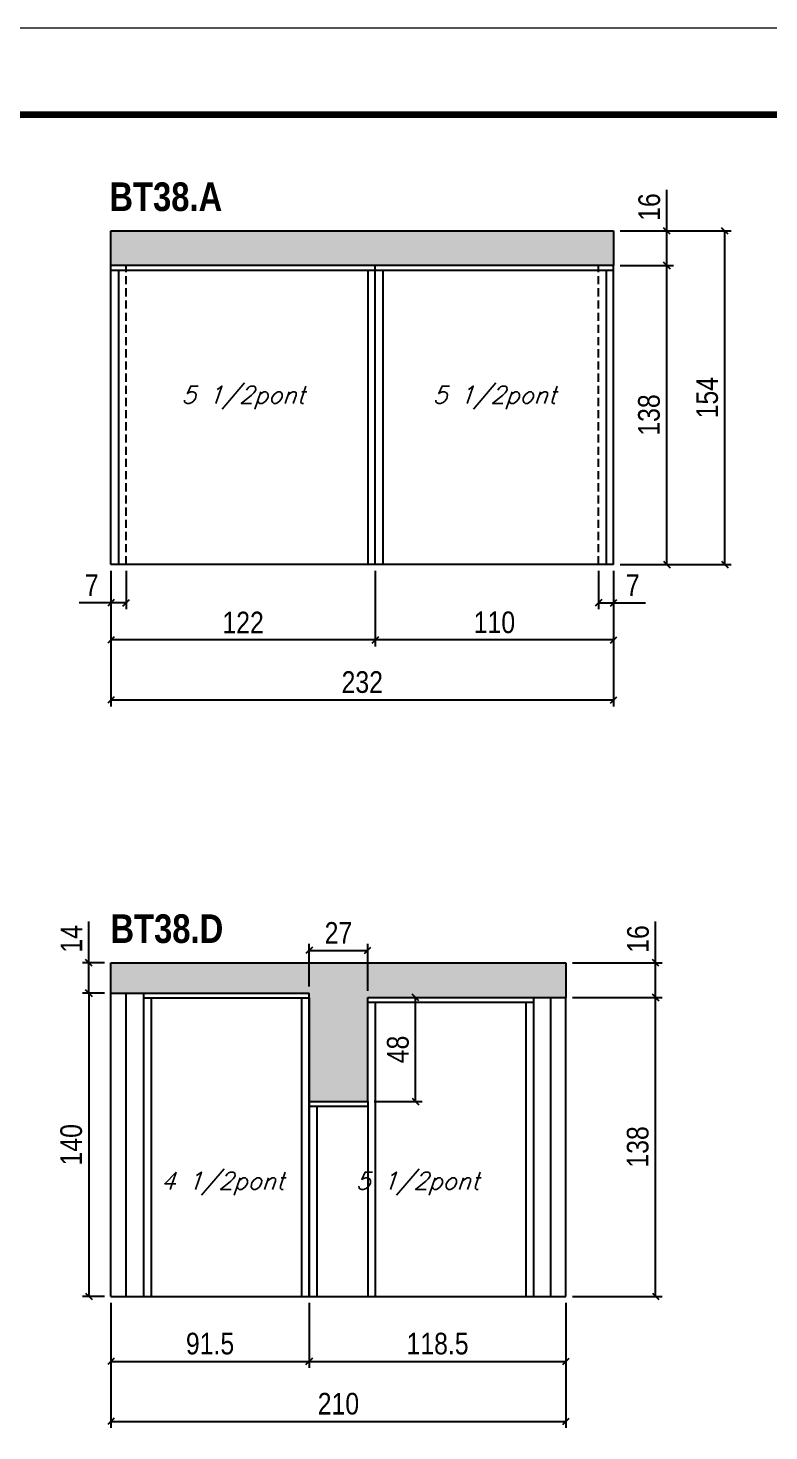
# Model space of a CAD drawing. Extents: x 3309 to 9590, y -2522 to 14608.
# Drawn here: x 8860 to 9202, y 5920 to 6568 of the extents above; entities that cross this region are included whole.
import ezdxf

# ---------------------------------------------------------------- set-up
doc = ezdxf.new("R2010")
doc.units = 0
doc.linetypes.add('DASHED', pattern=[0.75, 0.5, -0.25])
doc.linetypes.add('HIDDEN', pattern=[0.375, 0.25, -0.125])
for name, color, linetype in [('COTA', 241, 'Continuous'), ('NOMENCLATURA', 7, 'Continuous'), ('Painéis', 200, 'Continuous'), ('SARR_2.2x7', 40, 'Continuous'), ('SARR_3.5x7', 81, 'Continuous'), ('texto', 7, 'Continuous')]:
    doc.layers.add(name, color=color, linetype=linetype)
doc.layers.add('Folhas', color=255, linetype='Continuous', lineweight=9)
doc.layers.add('SARRAFO DE PRESSAO', color=251, linetype='DASHED', lineweight=9)
doc.styles.add('COTA TECNICA', font='techl___.ttf', dxfattribs={"height": 10})
doc.styles.add('Romans', font='romans.shx')
doc.styles.add('TECNICA', font='techb___.ttf', dxfattribs={"height": 10})
doc.dimstyles.new('PAINEL', dxfattribs={"dimtxt": 10, "dimasz": 3, "dimexe": 3, "dimexo": 3, "dimgap": 3, "dimtad": 1, "dimdec": 1, "dimzin": 12, "dimdsep": 46, "dimtxsty": 'COTA TECNICA', "dimblk1": 'OBLIQUE', "dimblk2": 'OBLIQUE', "dimsah": 1, "dimcen": 0.9, "dimclrd": 4, "dimclre": 4, "dimclrt": 240, "dimadec": 1, "dimazin": 3, "dimtfac": 1, "dimtdec": 1, "dimtmove": 0, "dimatfit": 3, "dimfxl": 1, "dimtolj": 1, "dimtzin": 12, "dimarcsym": 0})

# ---------------------------------------------------------------- blocks, each defined once
blk = doc.blocks.new('9999999999')
at = {"layer": 'Folhas'}
blk.add_lwpolyline([(98138.98, 34190.21), (99623.98, 34190.21), (99623.98, 35240.21), (98138.98, 35240.21)], close=True, dxfattribs=at)
at = {"layer": 'Folhas', "color": 30, "const_width": 3}
blk.add_lwpolyline([(98213.98, 34230.21), (99583.98, 34230.21), (99583.98, 35200.21), (98213.98, 35200.21)], close=True, dxfattribs=at)
blk = doc.blocks.new('_Oblique')
at = {"color": 0, "linetype": 'ByBlock', "lineweight": -2}
blk.add_line((-0.5, -0.5), (0.5, 0.5), dxfattribs=at)
blk = doc.blocks.new('*D1040')
at = {"layer": 'COTA', "color": 4, "linetype": 'ByBlock', "lineweight": -2, "transparency": 16777216}
for p, q in [((9020.67, 6317.17), (9020.67, 6282.29)), ((9130.67, 6317.17), (9130.67, 6282.29)), ((9130.67, 6285.29), (9020.67, 6285.29))]:
    blk.add_line(p, q, dxfattribs=at)
at = {"layer": 'Defpoints', "color": 0, "linetype": 'ByBlock', "transparency": 16777216}
for p in [(9020.67, 6320.17), (9130.67, 6320.17), (9020.67, 6285.29)]:
    blk.add_point(p, dxfattribs=at)
at = {"layer": 'COTA', "color": 4, "linetype": 'ByBlock', "lineweight": -2, "transparency": 16777216, "xscale": 3, "yscale": 3, "zscale": 3, "rotation": 180}
blk.add_blockref('_Oblique', (9020.67, 6285.29), dxfattribs=at)
at = {"layer": 'COTA', "color": 4, "linetype": 'ByBlock', "lineweight": -2, "transparency": 16777216, "xscale": 3, "yscale": 3, "zscale": 3}
blk.add_blockref('_Oblique', (9130.67, 6285.29), dxfattribs=at)
at = {"layer": 'COTA', "color": 240, "linetype": 'ByBlock', "transparency": 16777216, "insert": (9075.67, 6293.39), "char_height": 10, "attachment_point": 5, "style": 'COTA TECNICA'}
blk.add_mtext('\\A1;110', dxfattribs=at)
blk = doc.blocks.new('*D1041')
at = {"layer": 'COTA', "color": 4, "linetype": 'ByBlock', "lineweight": -2, "transparency": 16777216}
for p, q in [((8898.67, 6317.17), (8898.67, 6282.29)), ((9020.67, 6317.17), (9020.67, 6282.29)), ((9020.67, 6285.29), (8898.67, 6285.29))]:
    blk.add_line(p, q, dxfattribs=at)
at = {"layer": 'Defpoints', "color": 0, "linetype": 'ByBlock', "transparency": 16777216}
for p in [(8898.67, 6320.17), (9020.67, 6320.17), (8898.67, 6285.29)]:
    blk.add_point(p, dxfattribs=at)
at = {"layer": 'COTA', "color": 4, "linetype": 'ByBlock', "lineweight": -2, "transparency": 16777216, "xscale": 3, "yscale": 3, "zscale": 3, "rotation": 180}
blk.add_blockref('_Oblique', (8898.67, 6285.29), dxfattribs=at)
at = {"layer": 'COTA', "color": 4, "linetype": 'ByBlock', "lineweight": -2, "transparency": 16777216, "xscale": 3, "yscale": 3, "zscale": 3}
blk.add_blockref('_Oblique', (9020.67, 6285.29), dxfattribs=at)
at = {"layer": 'COTA', "color": 240, "linetype": 'ByBlock', "transparency": 16777216, "insert": (8959.67, 6293.35), "char_height": 10, "attachment_point": 5, "style": 'COTA TECNICA'}
blk.add_mtext('\\A1;122', dxfattribs=at)
blk = doc.blocks.new('*D1042')
at = {"layer": 'COTA', "color": 4, "linetype": 'ByBlock', "lineweight": -2, "transparency": 16777216}
for p, q in [((8898.67, 6317.17), (8898.67, 6254.58)), ((9130.67, 6317.17), (9130.67, 6254.58)), ((9130.67, 6257.58), (8898.67, 6257.58))]:
    blk.add_line(p, q, dxfattribs=at)
at = {"layer": 'Defpoints', "color": 0, "linetype": 'ByBlock', "transparency": 16777216}
for p in [(8898.67, 6320.17), (9130.67, 6320.17), (8898.67, 6257.58)]:
    blk.add_point(p, dxfattribs=at)
at = {"layer": 'COTA', "color": 4, "linetype": 'ByBlock', "lineweight": -2, "transparency": 16777216, "xscale": 3, "yscale": 3, "zscale": 3, "rotation": 180}
blk.add_blockref('_Oblique', (8898.67, 6257.58), dxfattribs=at)
at = {"layer": 'COTA', "color": 4, "linetype": 'ByBlock', "lineweight": -2, "transparency": 16777216, "xscale": 3, "yscale": 3, "zscale": 3}
blk.add_blockref('_Oblique', (9130.67, 6257.58), dxfattribs=at)
at = {"layer": 'COTA', "color": 240, "linetype": 'ByBlock', "transparency": 16777216, "insert": (9014.67, 6265.8), "char_height": 10, "attachment_point": 5, "style": 'COTA TECNICA'}
blk.add_mtext('\\A1;232', dxfattribs=at)
blk = doc.blocks.new('*D1043')
at = {"layer": 'COTA', "color": 4, "lineweight": -2, "transparency": 16777216}
for p, q in [((9133.67, 6458.17), (9158.28, 6458.17)), ((9155.28, 6320.17), (9155.28, 6458.17)), ((9133.67, 6320.17), (9158.28, 6320.17))]:
    blk.add_line(p, q, dxfattribs=at)
at = {"layer": 'Defpoints', "color": 0, "transparency": 16777216}
for p in [(9130.67, 6458.17), (9155.28, 6458.17), (9130.67, 6320.17)]:
    blk.add_point(p, dxfattribs=at)
at = {"layer": 'COTA', "color": 4, "lineweight": -2, "transparency": 16777216, "xscale": 3, "yscale": 3, "zscale": 3}
for p, rotation in [((9155.28, 6458.17), 90), ((9155.28, 6320.17), 270)]:
    blk.add_blockref('_Oblique', p, dxfattribs=dict(at, rotation=rotation))
at = {"layer": 'COTA', "color": 240, "transparency": 16777216, "insert": (9147.04, 6389.17), "char_height": 10, "attachment_point": 5, "rotation": 90, "style": 'COTA TECNICA'}
blk.add_mtext('\\A1;138', dxfattribs=at)
blk = doc.blocks.new('*D1044')
at = {"layer": 'COTA', "color": 4, "lineweight": -2, "transparency": 16777216}
for p, q in [((8898.67, 6317.17), (8898.67, 6299.47)), ((8905.67, 6317.17), (8905.67, 6299.47)), ((8898.67, 6302.47), (8883.94, 6302.47)), ((8905.67, 6302.47), (8898.67, 6302.47))]:
    blk.add_line(p, q, dxfattribs=at)
at = {"layer": 'Defpoints', "color": 0, "transparency": 16777216}
for p in [(8898.67, 6320.17), (8905.67, 6320.17), (8898.67, 6302.47)]:
    blk.add_point(p, dxfattribs=at)
at = {"layer": 'COTA', "color": 4, "lineweight": -2, "transparency": 16777216, "xscale": 3, "yscale": 3, "zscale": 3, "rotation": 180}
blk.add_blockref('_Oblique', (8898.67, 6302.47), dxfattribs=at)
at = {"layer": 'COTA', "color": 4, "lineweight": -2, "transparency": 16777216, "xscale": 3, "yscale": 3, "zscale": 3}
blk.add_blockref('_Oblique', (8905.67, 6302.47), dxfattribs=at)
at = {"layer": 'COTA', "color": 240, "transparency": 16777216, "insert": (8889.8, 6310.54), "char_height": 10, "attachment_point": 5, "style": 'COTA TECNICA'}
blk.add_mtext('\\A1;7', dxfattribs=at)
blk = doc.blocks.new('*D1045')
at = {"layer": 'COTA', "color": 4, "lineweight": -2, "transparency": 16777216}
for p, q in [((9123.67, 6317.17), (9123.67, 6299.47)), ((9130.67, 6317.17), (9130.67, 6299.47)), ((9123.67, 6302.47), (9130.67, 6302.47)), ((9130.67, 6302.47), (9145.4, 6302.47))]:
    blk.add_line(p, q, dxfattribs=at)
at = {"layer": 'Defpoints', "color": 0, "transparency": 16777216}
for p in [(9123.67, 6320.17), (9130.67, 6320.17), (9130.67, 6302.47)]:
    blk.add_point(p, dxfattribs=at)
at = {"layer": 'COTA', "color": 4, "lineweight": -2, "transparency": 16777216, "xscale": 3, "yscale": 3, "zscale": 3, "rotation": 180}
blk.add_blockref('_Oblique', (9123.67, 6302.47), dxfattribs=at)
at = {"layer": 'COTA', "color": 4, "lineweight": -2, "transparency": 16777216, "xscale": 3, "yscale": 3, "zscale": 3}
blk.add_blockref('_Oblique', (9130.67, 6302.47), dxfattribs=at)
at = {"layer": 'COTA', "color": 240, "transparency": 16777216, "insert": (9139.53, 6310.54), "char_height": 10, "attachment_point": 5, "style": 'COTA TECNICA'}
blk.add_mtext('\\A1;7', dxfattribs=at)
blk = doc.blocks.new('*D1046')
at = {"layer": 'COTA', "color": 4, "lineweight": -2, "transparency": 16777216}
for p, q in [((9155.28, 6474.17), (9155.28, 6493.19)), ((9133.67, 6474.17), (9158.28, 6474.17)), ((9155.28, 6458.17), (9155.28, 6474.17)), ((9133.67, 6458.17), (9158.28, 6458.17))]:
    blk.add_line(p, q, dxfattribs=at)
at = {"layer": 'Defpoints', "color": 0, "transparency": 16777216}
for p in [(9130.67, 6474.17), (9155.28, 6474.17), (9130.67, 6458.17)]:
    blk.add_point(p, dxfattribs=at)
at = {"layer": 'COTA', "color": 4, "lineweight": -2, "transparency": 16777216, "xscale": 3, "yscale": 3, "zscale": 3}
for p, rotation in [((9155.28, 6474.17), 90), ((9155.28, 6458.17), 270)]:
    blk.add_blockref('_Oblique', p, dxfattribs=dict(at, rotation=rotation))
at = {"layer": 'COTA', "color": 240, "transparency": 16777216, "insert": (9147.18, 6485.18), "char_height": 10, "attachment_point": 5, "rotation": 90, "style": 'COTA TECNICA'}
blk.add_mtext('\\A1;16', dxfattribs=at)
blk = doc.blocks.new('*D1047')
at = {"layer": 'COTA', "color": 4, "lineweight": -2, "transparency": 16777216}
for p, q in [((9133.67, 6474.17), (9185, 6474.17)), ((9182, 6320.17), (9182, 6474.17)), ((9133.67, 6320.17), (9185, 6320.17))]:
    blk.add_line(p, q, dxfattribs=at)
at = {"layer": 'Defpoints', "color": 0, "transparency": 16777216}
for p in [(9130.67, 6474.17), (9182, 6474.17), (9130.67, 6320.17)]:
    blk.add_point(p, dxfattribs=at)
at = {"layer": 'COTA', "color": 4, "lineweight": -2, "transparency": 16777216, "xscale": 3, "yscale": 3, "zscale": 3}
for p, rotation in [((9182, 6474.17), 90), ((9182, 6320.17), 270)]:
    blk.add_blockref('_Oblique', p, dxfattribs=dict(at, rotation=rotation))
at = {"layer": 'COTA', "color": 240, "transparency": 16777216, "insert": (9173.89, 6397.17), "char_height": 10, "attachment_point": 5, "rotation": 90, "style": 'COTA TECNICA'}
blk.add_mtext('\\A1;154', dxfattribs=at)
blk = doc.blocks.new('*D1075')
at = {"layer": 'COTA', "color": 4, "linetype": 'ByBlock', "lineweight": -2, "transparency": 16777216}
for p, q in [((8898.67, 5979.23), (8898.67, 5949.22)), ((8990.17, 5979.23), (8990.17, 5949.22)), ((8898.67, 5952.22), (8990.17, 5952.22))]:
    blk.add_line(p, q, dxfattribs=at)
at = {"layer": 'Defpoints', "color": 0, "linetype": 'ByBlock', "transparency": 16777216}
for p in [(8898.67, 5982.23), (8990.17, 5982.23), (8990.17, 5952.22)]:
    blk.add_point(p, dxfattribs=at)
at = {"layer": 'COTA', "color": 4, "linetype": 'ByBlock', "lineweight": -2, "transparency": 16777216, "xscale": 3, "yscale": 3, "zscale": 3, "rotation": 180}
blk.add_blockref('_Oblique', (8898.67, 5952.22), dxfattribs=at)
at = {"layer": 'COTA', "color": 4, "linetype": 'ByBlock', "lineweight": -2, "transparency": 16777216, "xscale": 3, "yscale": 3, "zscale": 3}
blk.add_blockref('_Oblique', (8990.17, 5952.22), dxfattribs=at)
at = {"layer": 'COTA', "color": 240, "linetype": 'ByBlock', "transparency": 16777216, "insert": (8944.42, 5960.36), "char_height": 10, "attachment_point": 5, "style": 'COTA TECNICA'}
blk.add_mtext('\\A1;91.5', dxfattribs=at)
blk = doc.blocks.new('*D1076')
at = {"layer": 'COTA', "color": 4, "linetype": 'ByBlock', "lineweight": -2, "transparency": 16777216}
for p, q in [((8990.17, 5979.23), (8990.17, 5949.22)), ((9108.67, 5979.23), (9108.67, 5949.22)), ((8990.17, 5952.22), (9108.67, 5952.22))]:
    blk.add_line(p, q, dxfattribs=at)
at = {"layer": 'Defpoints', "color": 0, "linetype": 'ByBlock', "transparency": 16777216}
for p in [(8990.17, 5982.23), (9108.67, 5982.23), (9108.67, 5952.22)]:
    blk.add_point(p, dxfattribs=at)
at = {"layer": 'COTA', "color": 4, "linetype": 'ByBlock', "lineweight": -2, "transparency": 16777216, "xscale": 3, "yscale": 3, "zscale": 3, "rotation": 180}
blk.add_blockref('_Oblique', (8990.17, 5952.22), dxfattribs=at)
at = {"layer": 'COTA', "color": 4, "linetype": 'ByBlock', "lineweight": -2, "transparency": 16777216, "xscale": 3, "yscale": 3, "zscale": 3}
blk.add_blockref('_Oblique', (9108.67, 5952.22), dxfattribs=at)
at = {"layer": 'COTA', "color": 240, "linetype": 'ByBlock', "transparency": 16777216, "insert": (9049.42, 5960.35), "char_height": 10, "attachment_point": 5, "style": 'COTA TECNICA'}
blk.add_mtext('\\A1;118.5', dxfattribs=at)
blk = doc.blocks.new('*D1077')
at = {"layer": 'COTA', "color": 4, "linetype": 'ByBlock', "lineweight": -2, "transparency": 16777216}
for p, q in [((8898.67, 5979.23), (8898.67, 5921.51)), ((9108.67, 5979.23), (9108.67, 5921.51)), ((8898.67, 5924.51), (9108.67, 5924.51))]:
    blk.add_line(p, q, dxfattribs=at)
at = {"layer": 'Defpoints', "color": 0, "linetype": 'ByBlock', "transparency": 16777216}
for p in [(8898.67, 5982.23), (9108.67, 5982.23), (9108.67, 5924.51)]:
    blk.add_point(p, dxfattribs=at)
at = {"layer": 'COTA', "color": 4, "linetype": 'ByBlock', "lineweight": -2, "transparency": 16777216, "xscale": 3, "yscale": 3, "zscale": 3, "rotation": 180}
blk.add_blockref('_Oblique', (8898.67, 5924.51), dxfattribs=at)
at = {"layer": 'COTA', "color": 4, "linetype": 'ByBlock', "lineweight": -2, "transparency": 16777216, "xscale": 3, "yscale": 3, "zscale": 3}
blk.add_blockref('_Oblique', (9108.67, 5924.51), dxfattribs=at)
at = {"layer": 'COTA', "color": 240, "linetype": 'ByBlock', "transparency": 16777216, "insert": (9003.67, 5932.61), "char_height": 10, "attachment_point": 5, "style": 'COTA TECNICA'}
blk.add_mtext('\\A1;210', dxfattribs=at)
blk = doc.blocks.new('*D1078')
at = {"layer": 'COTA', "color": 4, "lineweight": -2, "transparency": 16777216}
for p, q in [((9111.67, 6120.23), (9153.09, 6120.23)), ((9150.09, 5982.23), (9150.09, 6120.23)), ((9111.67, 5982.23), (9153.09, 5982.23))]:
    blk.add_line(p, q, dxfattribs=at)
at = {"layer": 'Defpoints', "color": 0, "transparency": 16777216}
for p in [(9108.67, 6120.23), (9150.09, 6120.23), (9108.67, 5982.23)]:
    blk.add_point(p, dxfattribs=at)
at = {"layer": 'COTA', "color": 4, "lineweight": -2, "transparency": 16777216, "xscale": 3, "yscale": 3, "zscale": 3}
for p, rotation in [((9150.09, 6120.23), 90), ((9150.09, 5982.23), 270)]:
    blk.add_blockref('_Oblique', p, dxfattribs=dict(at, rotation=rotation))
at = {"layer": 'COTA', "color": 240, "transparency": 16777216, "insert": (9141.85, 6051.23), "char_height": 10, "attachment_point": 5, "rotation": 90, "style": 'COTA TECNICA'}
blk.add_mtext('\\A1;138', dxfattribs=at)
blk = doc.blocks.new('*D1079')
at = {"layer": 'COTA', "color": 4, "lineweight": -2, "transparency": 16777216}
for p, q in [((8895.67, 6122.23), (8885.47, 6122.23)), ((8888.47, 6122.23), (8888.47, 5982.23)), ((8895.67, 5982.23), (8885.47, 5982.23))]:
    blk.add_line(p, q, dxfattribs=at)
at = {"layer": 'Defpoints', "color": 0, "transparency": 16777216}
for p in [(8898.67, 6122.23), (8888.47, 5982.23), (8898.67, 5982.23)]:
    blk.add_point(p, dxfattribs=at)
at = {"layer": 'COTA', "color": 4, "lineweight": -2, "transparency": 16777216, "xscale": 3, "yscale": 3, "zscale": 3}
for p, rotation in [((8888.47, 6122.23), 90), ((8888.47, 5982.23), 270)]:
    blk.add_blockref('_Oblique', p, dxfattribs=dict(at, rotation=rotation))
at = {"layer": 'COTA', "color": 240, "transparency": 16777216, "insert": (8880.37, 6052.23), "char_height": 10, "attachment_point": 5, "rotation": 90, "style": 'COTA TECNICA'}
blk.add_mtext('\\A1;140', dxfattribs=at)
blk = doc.blocks.new('*D1080')
at = {"layer": 'COTA', "color": 4, "lineweight": -2, "transparency": 16777216}
for p, q in [((8888.47, 6136.23), (8888.47, 6155.35)), ((8895.67, 6136.23), (8885.47, 6136.23)), ((8888.47, 6122.23), (8888.47, 6136.23)), ((8895.67, 6122.23), (8885.47, 6122.23))]:
    blk.add_line(p, q, dxfattribs=at)
at = {"layer": 'Defpoints', "color": 0, "transparency": 16777216}
for p in [(8888.47, 6136.23), (8898.67, 6136.23), (8898.67, 6122.23)]:
    blk.add_point(p, dxfattribs=at)
at = {"layer": 'COTA', "color": 4, "lineweight": -2, "transparency": 16777216, "xscale": 3, "yscale": 3, "zscale": 3}
for p, rotation in [((8888.47, 6136.23), 90), ((8888.47, 6122.23), 270)]:
    blk.add_blockref('_Oblique', p, dxfattribs=dict(at, rotation=rotation))
at = {"layer": 'COTA', "color": 240, "transparency": 16777216, "insert": (8880.39, 6147.29), "char_height": 10, "attachment_point": 5, "rotation": 90, "style": 'COTA TECNICA'}
blk.add_mtext('\\A1;14', dxfattribs=at)
blk = doc.blocks.new('*D1081')
at = {"layer": 'COTA', "color": 4, "lineweight": -2, "transparency": 16777216}
for p, q in [((9150.09, 6136.23), (9150.09, 6155.25)), ((9111.67, 6136.23), (9153.09, 6136.23)), ((9150.09, 6120.23), (9150.09, 6136.23)), ((9111.67, 6120.23), (9153.09, 6120.23))]:
    blk.add_line(p, q, dxfattribs=at)
at = {"layer": 'Defpoints', "color": 0, "transparency": 16777216}
for p in [(9108.67, 6136.23), (9150.09, 6136.23), (9108.67, 6120.23)]:
    blk.add_point(p, dxfattribs=at)
at = {"layer": 'COTA', "color": 4, "lineweight": -2, "transparency": 16777216, "xscale": 3, "yscale": 3, "zscale": 3}
for p, rotation in [((9150.09, 6136.23), 90), ((9150.09, 6120.23), 270)]:
    blk.add_blockref('_Oblique', p, dxfattribs=dict(at, rotation=rotation))
at = {"layer": 'COTA', "color": 240, "transparency": 16777216, "insert": (9141.99, 6147.24), "char_height": 10, "attachment_point": 5, "rotation": 90, "style": 'COTA TECNICA'}
blk.add_mtext('\\A1;16', dxfattribs=at)
blk = doc.blocks.new('*D1082')
at = {"layer": 'COTA', "color": 4, "lineweight": -2, "transparency": 16777216}
for p, q in [((9020.17, 6120.23), (9042.25, 6120.23)), ((9039.25, 6072.23), (9039.25, 6120.23)), ((9020.17, 6072.23), (9042.25, 6072.23))]:
    blk.add_line(p, q, dxfattribs=at)
at = {"layer": 'Defpoints', "color": 0, "transparency": 16777216}
for p in [(9017.17, 6120.23), (9039.25, 6120.23), (9017.17, 6072.23)]:
    blk.add_point(p, dxfattribs=at)
at = {"layer": 'COTA', "color": 4, "lineweight": -2, "transparency": 16777216, "xscale": 3, "yscale": 3, "zscale": 3}
for p, rotation in [((9039.25, 6120.23), 90), ((9039.25, 6072.23), 270)]:
    blk.add_blockref('_Oblique', p, dxfattribs=dict(at, rotation=rotation))
at = {"layer": 'COTA', "color": 240, "transparency": 16777216, "insert": (9031.15, 6096.23), "char_height": 10, "attachment_point": 5, "rotation": 90, "style": 'COTA TECNICA'}
blk.add_mtext('\\A1;48', dxfattribs=at)
blk = doc.blocks.new('*D1083')
at = {"layer": 'COTA', "color": 4, "lineweight": -2, "transparency": 16777216}
for p, q in [((8990.17, 6125.23), (8990.17, 6144.97)), ((8990.17, 6141.97), (9017.17, 6141.97)), ((9017.17, 6123.23), (9017.17, 6144.97))]:
    blk.add_line(p, q, dxfattribs=at)
at = {"layer": 'Defpoints', "color": 0, "transparency": 16777216}
for p in [(9017.17, 6141.97), (8990.17, 6122.23), (9017.17, 6120.23)]:
    blk.add_point(p, dxfattribs=at)
at = {"layer": 'COTA', "color": 4, "lineweight": -2, "transparency": 16777216, "xscale": 3, "yscale": 3, "zscale": 3, "rotation": 180}
blk.add_blockref('_Oblique', (8990.17, 6141.97), dxfattribs=at)
at = {"layer": 'COTA', "color": 4, "lineweight": -2, "transparency": 16777216, "xscale": 3, "yscale": 3, "zscale": 3}
blk.add_blockref('_Oblique', (9017.17, 6141.97), dxfattribs=at)
at = {"layer": 'COTA', "color": 240, "transparency": 16777216, "insert": (9003.67, 6150.04), "char_height": 10, "attachment_point": 5, "style": 'COTA TECNICA'}
blk.add_mtext('\\A1;27', dxfattribs=at)

msp = doc.modelspace()

# ---------------------------------------------------------------- hatches: boundary and pattern name
at = {"layer": 'COTA'}
h = msp.add_hatch(dxfattribs=at)
h.set_pattern_fill('AR-CONC', color=256, scale=0.03)
h.paths.add_polyline_path([(9130.67, 6474.17), (8898.67, 6474.17), (8898.67, 6458.17), (9130.67, 6458.17)])
h = msp.add_hatch(dxfattribs=at)
h.set_pattern_fill('AR-CONC', color=256, scale=0.03)
h.set_pattern_definition([(50, (1246.0275, -59.4024), (5.46554, -0.4781726), [0.5715, -6.2865]), (355, (1246.0275, -59.4024), (-1.0573026, 5.7317054), [0.4572, -5.0292175]), (100.451445, (1246.483, -59.4423), (4.4082374, 5.2535326), [0.4857003, -5.3427073]), (46.1842, (1246.0275, -57.8784), (8.132371, -1.26127), [0.85725, -9.42975]), (96.63556, (1246.705, -57.9836), (7.122124, 7.422784), [0.728551, -8.014068]), (351.18415, (1246.0275, -57.8784), (7.122124, 7.422784), [0.685799, -7.543792]), (21, (1246.7895, -58.2594), (4.5484317, -3.067956), [0.5715, -6.2865]), (326, (1246.7895, -58.2594), (1.854061, 5.525639), [0.4572, -5.0292]), (71.451445, (1247.1685, -58.515), (6.4024926, 2.457683), [0.4857003, -5.342698]), (37.5, (1246.0275, -59.4024), (0.0926581, 2.53665117), [0, -4.96824, 0, -5.1054, 0, -5.04825]), (7.5, (1246.0275, -59.4024), (2.0045899, 3.00541724), [0, -2.91084, 0, -4.85394, 0, -1.92405]), (327.5, (1244.3282, -59.4024), (4.06771786, -0.1718623), [0, -1.905, 0, -5.9436, 0, -7.8867]), (317.5, (1243.5662, -59.4024), (4.4438754, 0.7627947), [0, -2.4765, 0, -3.94716, 0, -5.6007])])
h.paths.add_polyline_path([(8990.17, 6072.23), (9017.17, 6072.23), (9017.17, 6120.23), (9108.67, 6120.23), (9108.67, 6136.23), (8898.67, 6136.23), (8898.67, 6122.23), (8990.17, 6122.23)])

# ---------------------------------------------------------------- linework, layer by layer
for p, q in [((8898.67, 6458.17), (8898.67, 6474.17)), ((8898.67, 6474.17), (9130.67, 6474.17)), ((9130.67, 6474.17), (9130.67, 6458.17)), ((8898.67, 6122.23), (8898.67, 6136.23)), ((8898.67, 6136.23), (9108.67, 6136.23)), ((9108.67, 6136.23), (9108.67, 6120.23)), ((9017.17, 6072.23), (9017.17, 5982.23))]:
    msp.add_line(p, q, dxfattribs=at)
at = {"layer": 'Painéis', "linetype": 'ByBlock'}
for p, q in [((9130.67, 6458.17), (8898.67, 6458.17)), ((8898.67, 6320.17), (8898.67, 6458.17)), ((9020.67, 6320.17), (9020.67, 6458.17)), ((9130.67, 6320.17), (9130.67, 6458.17)), ((9130.67, 6320.17), (8898.67, 6320.17)), ((8898.67, 6122.23), (8990.17, 6122.23)), ((8898.67, 5982.23), (8898.67, 6122.23)), ((8990.17, 5982.23), (8990.17, 6122.23)), ((9017.17, 6120.23), (9108.67, 6120.23)), ((9017.17, 6072.23), (9017.17, 6120.23)), ((9108.67, 5982.23), (9108.67, 6120.23)), ((8990.17, 6072.23), (9017.17, 6072.23)), ((8898.67, 5982.23), (9108.67, 5982.23))]:
    msp.add_line(p, q, dxfattribs=at)
at = {"layer": 'SARR_2.2x7', "linetype": 'HIDDEN', "ltscale": 15}
for p, q in [((8905.67, 6320.17), (8905.67, 6458.17)), ((9123.67, 6320.17), (9123.67, 6458.17))]:
    msp.add_line(p, q, dxfattribs=at)
at = {"layer": 'SARR_2.2x7', "linetype": 'Continuous'}
for p, q in [((9020.67, 6455.97), (8898.67, 6455.97)), ((9130.67, 6455.97), (9020.67, 6455.97)), ((8905.67, 5982.23), (8905.67, 6122.23)), ((8913.67, 6120.03), (8990.17, 6120.03)), ((9017.17, 6118.03), (9093.67, 6118.03)), ((9101.67, 5982.23), (9101.67, 6120.23)), ((8990.17, 6070.03), (9017.17, 6070.03))]:
    msp.add_line(p, q, dxfattribs=at)
at = {"layer": 'SARR_3.5x7'}
for p, q in [((8902.17, 6455.97), (8902.17, 6320.17)), ((9017.17, 6455.97), (9017.17, 6320.17)), ((9024.17, 6455.97), (9024.17, 6320.17)), ((9127.17, 6455.97), (9127.17, 6320.17)), ((8913.67, 6122.23), (8913.67, 5982.23)), ((8917.17, 6120.03), (8917.17, 5982.23)), ((8986.67, 6120.03), (8986.67, 5982.23)), ((8990.17, 6120.03), (8990.17, 5982.23)), ((9020.67, 6118.03), (9020.67, 5982.23)), ((9090.17, 6118.03), (9090.17, 5982.23)), ((9093.67, 6120.23), (9093.67, 5982.23)), ((8993.67, 6070.03), (8993.67, 5982.23))]:
    msp.add_line(p, q, dxfattribs=at)

# ---------------------------------------------------------------- block references
at = {"layer": 'SARRAFO DE PRESSAO', "color": 6, "linetype": 'ByBlock'}
msp.add_blockref('9999999999', (-90034.11, -28672.37), dxfattribs=at)

# ---------------------------------------------------------------- texts
at = {"layer": 'NOMENCLATURA', "style": 'TECNICA'}
for s, p in [('BT38.A', (8897.95, 6483.36)), ('BT38.D', (8898.44, 6145.42))]:
    msp.add_text(s, height=13.2, dxfattribs=at).set_placement(p)
at = {"layer": 'texto', "color": 2, "char_height": 8, "attachment_point": 5, "style": 'Romans'}
for s, insert in [('{\\Q19;\\C256;5 1/2pont}', (8959.67, 6397.17)), ('{\\Q19;\\C256;5 1/2pont}', (9075.67, 6397.17)), ('{\\Q19;\\C256;4 1/2pont}', (8950.17, 6034.26)), ('{\\Q19;\\C256;5 1/2pont}', (9040.17, 6034.26))]:
    msp.add_mtext(s, dxfattribs=dict(at, insert=insert))

# ---------------------------------------------------------------- dimensions: what is measured, and where the dimension line sits
at = {"layer": 'COTA'}
for base, p1, p2, picture, middle in [((9155.28, 6474.17), (9130.67, 6458.17), (9130.67, 6474.17), '*D1046', (9147.18, 6485.18)), ((9182, 6474.17), (9130.67, 6320.17), (9130.67, 6474.17), '*D1047', (9173.89, 6397.17)), ((9155.28, 6458.17), (9130.67, 6320.17), (9130.67, 6458.17), '*D1043', (9147.04, 6389.17)), ((8888.47, 6136.23), (8898.67, 6122.23), (8898.67, 6136.23), '*D1080', (8880.39, 6147.29)), ((9150.09, 6136.23), (9108.67, 6120.23), (9108.67, 6136.23), '*D1081', (9141.99, 6147.24)), ((8888.47, 5982.23), (8898.67, 6122.23), (8898.67, 5982.23), '*D1079', (8880.37, 6052.23)), ((9039.25, 6120.23), (9017.17, 6072.23), (9017.17, 6120.23), '*D1082', (9031.15, 6096.23)), ((9150.09, 6120.23), (9108.67, 5982.23), (9108.67, 6120.23), '*D1078', (9141.85, 6051.23))]:
    dim = msp.add_linear_dim(base=base, p1=p1, p2=p2, angle=90, dimstyle='PAINEL', dxfattribs=at)
    dim.commit()
    dim.dimension.update_dxf_attribs({"geometry": picture, "text_midpoint": middle})
for base, p1, p2, picture, middle in [((8898.67, 6302.47), (8905.67, 6320.17), (8898.67, 6320.17), '*D1044', (8889.8, 6310.54)), ((9130.67, 6302.47), (9123.67, 6320.17), (9130.67, 6320.17), '*D1045', (9139.53, 6310.54)), ((9017.17, 6141.97), (8990.17, 6122.23), (9017.17, 6120.23), '*D1083', (9003.67, 6150.04))]:
    dim = msp.add_linear_dim(base=base, p1=p1, p2=p2, dimstyle='PAINEL', dxfattribs=at)
    dim.commit()
    dim.dimension.update_dxf_attribs({"geometry": picture, "text_midpoint": middle})
at = {"layer": 'COTA', "linetype": 'ByBlock'}
dim = msp.add_linear_dim(base=(8898.67, 6285.29), p1=(9020.67, 6320.17), p2=(8898.67, 6320.17), angle=180, dimstyle='PAINEL', override={"dimtmove": 1}, dxfattribs=at)
dim.commit()
dim.dimension.update_dxf_attribs({"geometry": '*D1041', "text_midpoint": (8959.67, 6293.35)})
for base, p2, picture, middle in [((8898.67, 6257.58), (8898.67, 6320.17), '*D1042', (9014.67, 6265.8)), ((9020.67, 6285.29), (9020.67, 6320.17), '*D1040', (9075.67, 6293.39))]:
    dim = msp.add_linear_dim(base=base, p1=(9130.67, 6320.17), p2=p2, angle=180, dimstyle='PAINEL', dxfattribs=at)
    dim.commit()
    dim.dimension.update_dxf_attribs({"geometry": picture, "text_midpoint": middle})
for base, p2, picture, middle in [((8990.17, 5952.22), (8990.17, 5982.23), '*D1075', (8944.42, 5960.36)), ((9108.67, 5924.51), (9108.67, 5982.23), '*D1077', (9003.67, 5932.61))]:
    dim = msp.add_linear_dim(base=base, p1=(8898.67, 5982.23), p2=p2, dimstyle='PAINEL', dxfattribs=at)
    dim.commit()
    dim.dimension.update_dxf_attribs({"geometry": picture, "text_midpoint": middle})
dim = msp.add_linear_dim(base=(9108.67, 5952.22), p1=(8990.17, 5982.23), p2=(9108.67, 5982.23), dimstyle='PAINEL', override={"dimtmove": 1}, dxfattribs=at)
dim.commit()
dim.dimension.update_dxf_attribs({"geometry": '*D1076', "text_midpoint": (9049.42, 5960.35)})

doc.saveas('drawing.dxf')
